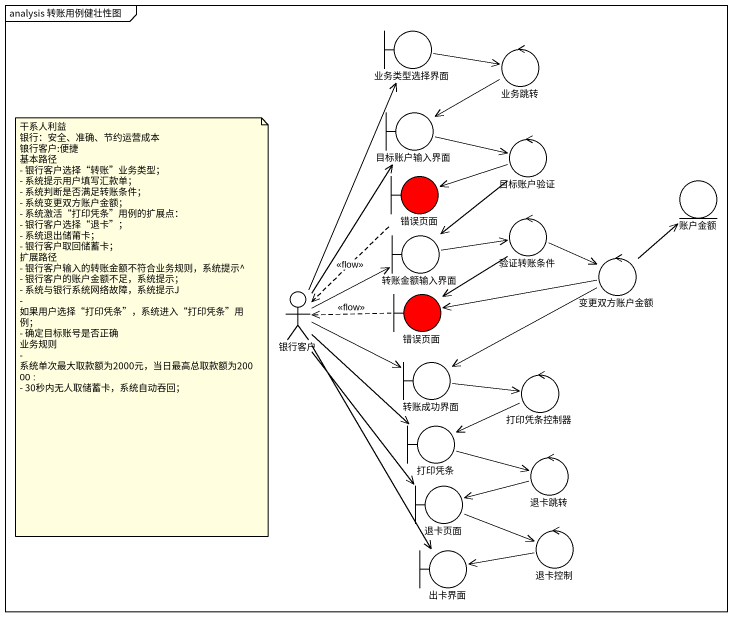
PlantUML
@startuml
mainframe analysis 转账用例健壮性图
boundary 业务类型选择界面
control 业务跳转
boundary 目标账户输入界面
control 目标账户验证
boundary 错误页面 #FF0000
entity 账户金额
control 验证转账条件
boundary 转账金额输入界面
control 变更双方账户金额
actor 银行客户
boundary "错误页面" as 错误页面_2 #FF0000
boundary 转账成功界面
control 打印凭条控制器
boundary 打印凭条
control 退卡跳转
boundary 退卡页面
control 退卡控制
boundary 出卡界面
业务类型选择界面 -right-> 业务跳转
业务跳转 --> 目标账户输入界面
目标账户输入界面 -right-> 目标账户验证
目标账户验证 -left-> 错误页面
目标账户验证 --> 转账金额输入界面
错误页面 ..> 银行客户 : <<flow>>
验证转账条件 -right-> 变更双方账户金额
验证转账条件 --> 错误页面_2
转账金额输入界面 -right-> 验证转账条件
变更双方账户金额 -up-> 账户金额
变更双方账户金额 -left-> 错误页面_2
变更双方账户金额 -left-> 转账成功界面
银行客户 -up-> 业务类型选择界面
银行客户 -up-> 目标账户输入界面
银行客户 -right-> 转账金额输入界面
银行客户 -right-> 转账成功界面
银行客户 --> 打印凭条
银行客户 --> 退卡页面
银行客户 --> 出卡界面
错误页面_2 .left.> 银行客户 : <<flow>>
转账成功界面 -right-> 打印凭条控制器
打印凭条控制器 -left-> 打印凭条
打印凭条 -right-> 退卡跳转
退卡跳转 -left-> 退卡页面
退卡页面 -right-> 退卡控制
退卡控制 -left-> 出卡界面
note as N1
  干系人利益
  银行：安全、准确、节约运营成本
  锒行客户:便捷
  基本路径
  - 银行客户选择“转账”业务类型；
  - 系统提示用户填写汇款单；
  - 系统判断是否满足转账条件；
  - 系统变更双方账户金额；
  - 系统激活“打印凭条”用例的扩展点：
  - 银行客户选择“退卡”；
  - 系统退出储莆卡；
  - 银行客户取回储蓄卡；
  扩展路径
  - 银行客户输入的转账金额不符合业务规则，系统提示^
  - 银行客户的账户金额不足，系统提示；
  - 系统与银行系统网络故障，系统提示J
  - 如果用户选择“打印凭条”，系统进入“打印凭条”用例；
  - 确定目标账号是否正确
  业务规则
  - 系统单次最大取款额为2000元，当日最高总取款额为20000 :
  - 30秒内无人取储蓄卡，系统自动吞回；
end note
@enduml
